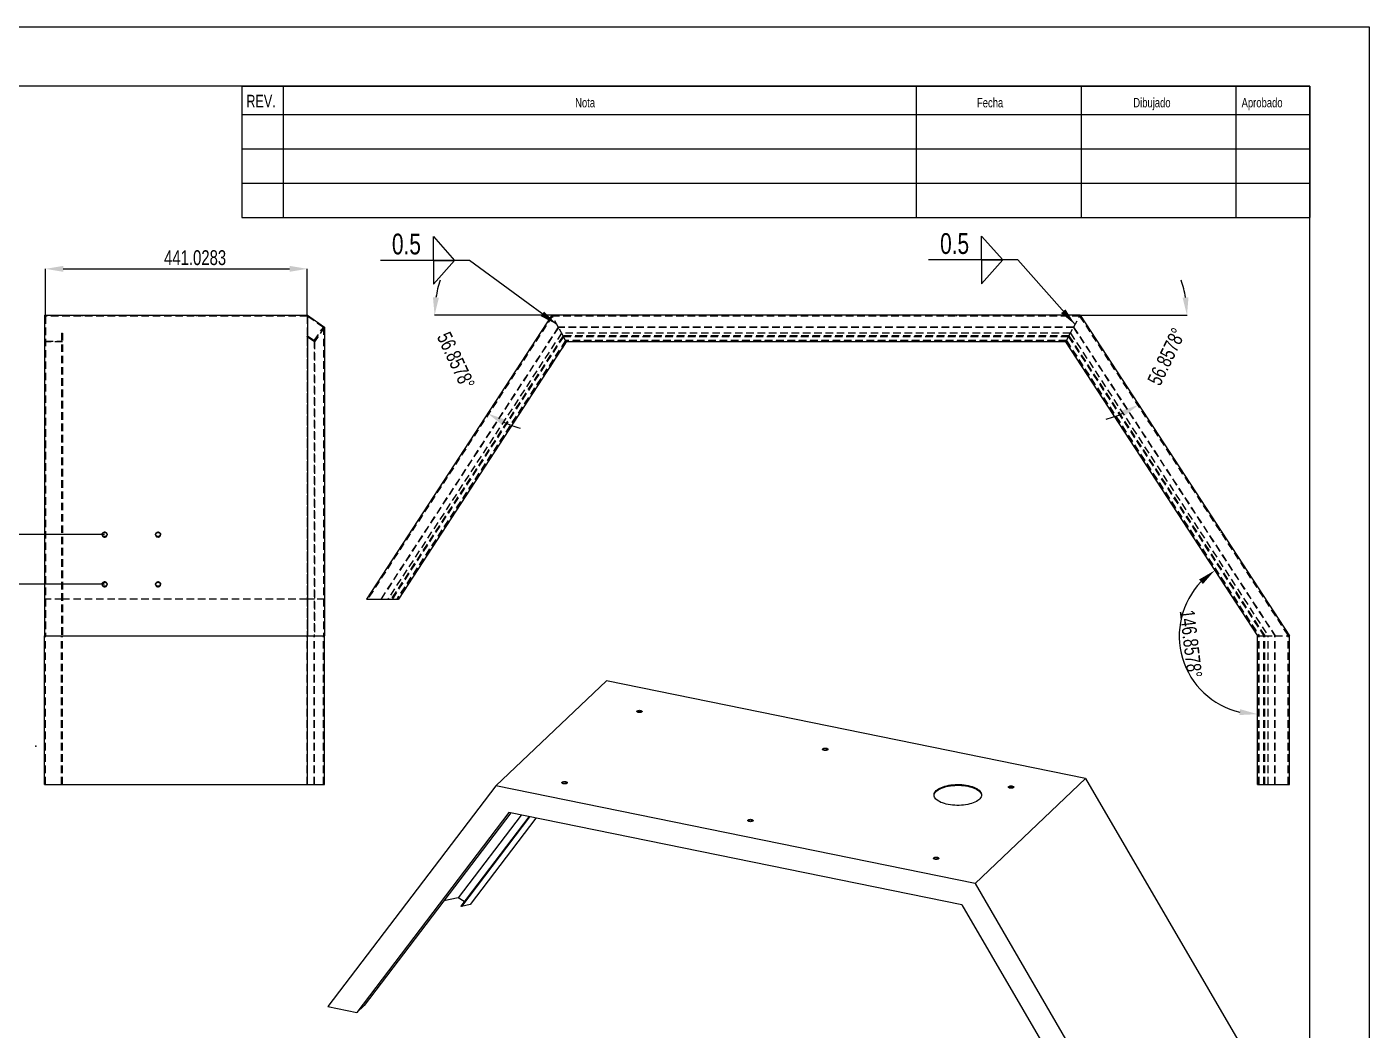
# Model space of a CAD drawing. Extents: x -3691 to 13028, y -15755 to 4299.
# Drawn here: x -146 to 2115, y -11785 to -10095 of the extents above; entities that cross this region are included whole.
import ezdxf

# ---------------------------------------------------------------- set-up
doc = ezdxf.new("R2010")
doc.units = 0
doc.header["$PDSIZE"] = -1
doc.linetypes.add('HIDDEN', pattern=[1.905, 1.27, -0.635])
doc.layers.get('0').update_dxf_attribs({"linetype": 'CONTINUOUS'})
doc.layers.get('Defpoints').update_dxf_attribs({"linetype": 'CONTINUOUS'})
doc.layers.add('FORMATO', color=7, linetype='CONTINUOUS')
doc.styles.add('SLDTEXTSTYLE1', font='TXT', dxfattribs={"width": 0.75})
doc.dimstyles.new('SLDDIMSTYLE3', dxfattribs={"dimtxt": 25, "dimasz": 30, "dimexe": 0, "dimexo": 0.0625, "dimgap": 6.25, "dimtad": 1, "dimdec": 0, "dimrnd": 1e-09, "dimzin": 12, "dimdsep": 46, "dimtxsty": 'SLDTEXTSTYLE1', "dimsah": 1, "dimcen": 0.09, "dimadec": 0, "dimazin": 0, "dimtfac": 1, "dimtofl": 0, "dimtmove": 0, "dimatfit": 3, "dimfxl": 1, "dimtolj": 1, "dimtzin": 12, "dimarcsym": 0})
doc.dimstyles.new('SLDDIMSTYLE5', dxfattribs={"dimtxt": 0.18, "dimasz": 30, "dimexe": 0, "dimexo": 0.0625, "dimgap": 0, "dimtad": 0, "dimtih": 1, "dimtoh": 1, "dimdec": 0, "dimrnd": 1e-09, "dimzin": 0, "dimdsep": 46, "dimtxsty": 'Standard', "dimsah": 1, "dimcen": 0.09, "dimadec": 0, "dimazin": 0, "dimtfac": 30, "dimtdec": 0, "dimtofl": 0, "dimtmove": 0, "dimatfit": 3, "dimfxl": 1, "dimtolj": 1, "dimtzin": 0, "dimarcsym": 0})
doc.dimstyles.new('SLDDIMSTYLE8', dxfattribs={"dimtxt": 25, "dimasz": 30, "dimexe": 0, "dimexo": 0.0625, "dimgap": 6.25, "dimtad": 1, "dimdec": 4, "dimlfac": 10, "dimzin": 12, "dimdsep": 46, "dimtxsty": 'SLDTEXTSTYLE1', "dimsah": 1, "dimcen": 0.09, "dimadec": 0, "dimazin": 0, "dimtfac": 1, "dimtofl": 0, "dimtmove": 0, "dimatfit": 3, "dimfxl": 1, "dimtolj": 1, "dimtzin": 12, "dimarcsym": 0})

# ---------------------------------------------------------------- blocks, each defined once
blk = doc.blocks.new('*D81')
at = {"layer": 'Defpoints', "color": 0, "ltscale": 10, "transparency": 16777216}
for p in [(326.5, -10503), (-114.6, -10582.7), (326.5, -10582.7)]:
    blk.add_point(p, dxfattribs=at)
at = {"layer": 'FORMATO', "color": 0, "lineweight": -2, "ltscale": 10, "transparency": 16777216}
for p, q in [((-114.6, -10582.6), (-114.6, -10503)), ((-84.6, -10503), (296.5, -10503)), ((326.5, -10582.6), (326.5, -10503))]:
    blk.add_line(p, q, dxfattribs=at)
at = {"layer": 'FORMATO', "color": 0, "ltscale": 10, "transparency": 16777216}
for points in [[(-84.6, -10498), (-84.6, -10508), (-114.6, -10503)], [(296.5, -10498), (296.5, -10508), (326.5, -10503)]]:
    blk.add_solid(points, dxfattribs=at)
at = {"layer": 'FORMATO', "color": 0, "ltscale": 10, "transparency": 16777216, "insert": (137.5, -10484.3), "char_height": 25, "attachment_point": 5, "style": 'SLDTEXTSTYLE1'}
blk.add_mtext('\\A1;441.0283', dxfattribs=at)
blk = doc.blocks.new('*D74')
at = {"layer": 'Defpoints', "color": 0, "ltscale": 10, "transparency": 16777216}
for p in [(738.5, -10581.2), (1628.5, -10581.2), (1628.5, -10581.2), (1770.6, -10691.9), (1981, -11121.2)]:
    blk.add_point(p, dxfattribs=at)
at = {"layer": 'FORMATO', "color": 0, "lineweight": -2, "ltscale": 10, "transparency": 16777216}
blk.add_line((1628.5, -10581.2), (1808.6, -10581.2), dxfattribs=at)
for start, end in [(9.5509, 19.1017), (284.0404, 293.5913)]:
    blk.add_arc((1628.5, -10581.2), 180.2, start, end, dxfattribs=at)
at = {"layer": 'FORMATO', "color": 0, "ltscale": 10, "transparency": 16777216}
for points in [[(1811.1, -10550.9), (1801.2, -10551.7), (1808.6, -10581.2)], [(1698.2, -10741.9), (1702.9, -10750.7), (1727, -10732.1)]]:
    blk.add_solid(points, dxfattribs=at)
at = {"layer": 'FORMATO', "color": 0, "ltscale": 10, "transparency": 16777216, "insert": (1774, -10651), "char_height": 25, "attachment_point": 5, "rotation": 64.3977, "style": 'SLDTEXTSTYLE1'}
blk.add_mtext('\\A1;56.8578°', dxfattribs=at)
blk = doc.blocks.new('*D75')
at = {"layer": 'Defpoints', "color": 0, "ltscale": 10, "transparency": 16777216}
for p in [(738.5, -10581.2), (738.5, -10581.2), (1628.5, -10581.2), (582.6, -10702.6), (426.3, -11059.3)]:
    blk.add_point(p, dxfattribs=at)
at = {"layer": 'FORMATO', "color": 0, "lineweight": -2, "ltscale": 10, "transparency": 16777216}
blk.add_line((738.4, -10581.2), (540.9, -10581.2), dxfattribs=at)
for start, end in [(162.5801, 171.29), (245.5678, 254.2777)]:
    blk.add_arc((738.5, -10581.2), 197.5, start, end, dxfattribs=at)
at = {"layer": 'FORMATO', "color": 0, "ltscale": 10, "transparency": 16777216}
for points in [[(548.2, -10551.7), (538.2, -10550.9), (540.9, -10581.2)], [(654.3, -10765.4), (659.2, -10756.7), (630.5, -10746.6)]]:
    blk.add_solid(points, dxfattribs=at)
at = {"layer": 'FORMATO', "color": 0, "ltscale": 10, "transparency": 16777216, "insert": (576.8, -10657.5), "char_height": 25, "attachment_point": 5, "rotation": 295.2684, "style": 'SLDTEXTSTYLE1'}
blk.add_mtext('\\A1;56.8578°', dxfattribs=at)
blk = doc.blocks.new('*D76')
at = {"layer": 'Defpoints', "color": 0, "ltscale": 10, "transparency": 16777216}
for p in [(1604.1, -10626.2), (1927.3, -11121.2), (1927.3, -11121.2), (1827.9, -11207.7), (1927.3, -11371.2)]:
    blk.add_point(p, dxfattribs=at)
at = {"layer": 'FORMATO', "color": 0, "lineweight": -2, "ltscale": 10, "transparency": 16777216}
blk.add_arc((1927.3, -11121.2), 131.8, 136.2143, 256.9278, dxfattribs=at)
at = {"layer": 'FORMATO', "color": 0, "ltscale": 10, "transparency": 16777216}
for points in [[(1829, -11026.2), (1835.4, -11033.9), (1855.3, -11010.9)], [(1898.1, -11244.6), (1896.9, -11254.5), (1927.3, -11253)]]:
    blk.add_solid(points, dxfattribs=at)
at = {"layer": 'FORMATO', "color": 0, "ltscale": 10, "transparency": 16777216, "insert": (1815.1, -11134.5), "char_height": 25, "attachment_point": 5, "rotation": 276.7442, "style": 'SLDTEXTSTYLE1'}
blk.add_mtext('\\A1;146.8578°', dxfattribs=at)
blk = doc.blocks.new('SW_SYMBOL_WELD_FILL')
at = {"layer": 'FORMATO', "color": 0, "ltscale": 100}
for p, q in [((1000, 0), (1000, 9000)), ((1000, 9000), (9000, 0)), ((1000, 0), (9000, 0))]:
    blk.add_line(p, q, dxfattribs=at)
blk = doc.blocks.new('SW_WELDSYMBOL_2')
at = {"layer": 'FORMATO', "color": 0, "ltscale": 10}
blk.add_line((0, 0), (-150.2, 0), dxfattribs=at)
at = {"layer": 'FORMATO', "color": 0, "ltscale": 100, "xscale": 0.004470703125, "yscale": 0.004470703125, "zscale": 0.004470703125}
blk.add_blockref('SW_SYMBOL_WELD_FILL', (-65.4, 0), dxfattribs=at)
at = {"layer": 'FORMATO', "color": 0, "ltscale": 100, "extrusion": (0, 0, -1), "xscale": 0.004470703125, "yscale": 0.004470703125, "zscale": 0.004470703125, "rotation": 180}
blk.add_blockref('SW_SYMBOL_WELD_FILL', (65.4, 0), dxfattribs=at)
at = {"layer": 'FORMATO', "color": 0, "ltscale": 10, "insert": (-130.8, 45.1), "char_height": 35, "attachment_point": 1, "style": 'SLDTEXTSTYLE1'}
blk.add_mtext('0.5', dxfattribs=at)
blk = doc.blocks.new('SW_WELDSYMBOL_3')
at = {"layer": 'FORMATO', "color": 0, "ltscale": 10}
blk.add_line((0, 0), (-150.2, 0), dxfattribs=at)
at = {"layer": 'FORMATO', "color": 0, "ltscale": 100, "xscale": 0.004470703125, "yscale": 0.004470703125, "zscale": 0.004470703125}
blk.add_blockref('SW_SYMBOL_WELD_FILL', (-65.4, 0), dxfattribs=at)
at = {"layer": 'FORMATO', "color": 0, "ltscale": 100, "extrusion": (0, 0, -1), "xscale": 0.004470703125, "yscale": 0.004470703125, "zscale": 0.004470703125, "rotation": 180}
blk.add_blockref('SW_SYMBOL_WELD_FILL', (65.4, 0), dxfattribs=at)
at = {"layer": 'FORMATO', "color": 0, "ltscale": 10, "insert": (-130.8, 45.1), "char_height": 35, "attachment_point": 1, "style": 'SLDTEXTSTYLE1'}
blk.add_mtext('0.5', dxfattribs=at)

msp = doc.modelspace()

# ---------------------------------------------------------------- linework, layer by layer
at = {"color": 7, "linetype": 'Continuous', "ltscale": 10}
for p, q in [((-2084.552302, -10095.444167), (2115.447698, -10095.444167)), ((2115.447698, -10095.444167), (2115.447698, -13065.444167)), ((2015.447698, -10195.444167), (-1884.552302, -10195.444167)), ((2015.447698, -12965.444167), (2015.447698, -10195.444167)), ((-116.069558, -10581.206874), (326.930442, -10581.206874)), ((-116.069558, -10581.206874), (-116.069558, -11121.206874)), ((326.930442, -10581.206874), (326.930442, -11121.206874)), ((326.930442, -10581.206874), (355.630442, -10601.239597)), ((738.461037, -10581.206874), (426.307293, -11059.280176)), ((1628.461037, -10581.206874), (738.461037, -10581.206874)), ((1628.461037, -10581.206874), (1981.049272, -11121.206874)), ((355.630442, -10601.239597), (355.630442, -11121.206874)), ((762.821801, -10626.206874), (480.05041, -11059.280176)), ((1604.100273, -10626.206874), (762.821801, -10626.206874)), ((1604.100273, -10626.206874), (1927.306155, -11121.206874)), ((426.307293, -11059.280176), (480.05041, -11059.280176)), ((-116.069558, -11121.206874), (326.930442, -11121.206874)), ((-116.069558, -11371.206874), (-116.069558, -11121.206874)), ((326.930442, -11371.206874), (326.930442, -11121.206874)), ((326.930442, -11121.206874), (355.630442, -11121.206874)), ((355.630442, -11371.206874), (355.630442, -11121.206874)), ((1927.306155, -11371.206874), (1927.306155, -11121.206874)), ((1981.049272, -11371.206874), (1981.049272, -11121.206874)), ((644.00693, -11373.963235), (830.316971, -11196.874518)), ((1637.780499, -11361.163197), (830.316971, -11196.874518)), ((-116.069558, -11371.206874), (326.930442, -11371.206874)), ((326.930442, -11371.206874), (355.630442, -11371.206874)), ((644.00693, -11373.963235), (361.144972, -11745.577325)), ((1451.470459, -11538.251914), (644.00693, -11373.963235)), ((757.037468, -11368.282764), (756.12981, -11369.475214)), ((1451.470459, -11538.251914), (1637.780499, -11361.163197)), ((1637.780499, -11361.163197), (1958.05842, -11911.085268)), ((1927.306155, -11371.206874), (1981.049272, -11371.206874)), ((666.140858, -11418.863119), (409.904081, -11755.497983)), ((669.161644, -11419.477736), (422.521014, -11743.505519)), ((1429.401176, -11574.158095), (666.140858, -11418.863119)), ((686.776919, -11423.061787), (580.7555, -11562.348997)), ((699.723261, -11425.695884), (585.217628, -11576.129357)), ((700.969561, -11425.94946), (586.189303, -11576.743724)), ((711.510728, -11428.094194), (600.664891, -11573.719555)), ((1451.470459, -11538.251914), (1771.748379, -12088.173985)), ((580.7555, -11562.348997), (556.565441, -11567.402666)), ((590.849094, -11568.730935), (580.7555, -11562.348997)), ((586.189303, -11576.743724), (585.217628, -11576.129357)), ((600.664891, -11573.719555), (586.189303, -11576.743724)), ((1429.401176, -11574.158095), (1722.98927, -12078.253327)), ((361.144972, -11745.577325), (409.904081, -11755.497983)), ((422.521014, -11743.505519), (409.904081, -11755.497983))]:
    msp.add_line(p, q, dxfattribs=at)
at = {"color": 7, "linetype": 'HIDDEN', "ltscale": 10}
for p, q in [((-114.569558, -10582.706874), (-114.569558, -11121.206874)), ((326.458714, -10582.706874), (-114.569558, -10582.706874)), ((-60.569558, -10581.206874), (-60.569558, -10582.706874)), ((-51.569558, -10582.706874), (-51.569558, -10581.206874)), ((139.130442, -10581.206874), (139.130442, -10582.706874)), ((219.130442, -10582.706874), (219.130442, -10581.206874)), ((239.430442, -10581.206874), (239.430442, -10582.706874)), ((248.430442, -10582.706874), (248.430442, -10581.206874)), ((326.458714, -10582.706874), (326.458714, -11121.206874)), ((353.541897, -10601.611052), (326.458714, -10582.706874)), ((739.273062, -10582.706874), (428.09873, -11059.280176)), ((738.461037, -10581.206874), (739.273062, -10582.706874)), ((1627.649012, -10582.706874), (739.273062, -10582.706874)), ((749.506845, -10601.611052), (739.273062, -10582.706874)), ((833.961037, -10581.206874), (833.961037, -10582.706874)), ((842.961037, -10582.706874), (842.961037, -10581.206874)), ((1178.961037, -10581.206874), (1178.961037, -10582.706874)), ((1187.961037, -10582.706874), (1187.961037, -10581.206874)), ((1419.489916, -10581.206874), (1419.489916, -10582.706874)), ((1499.489916, -10582.706874), (1499.489916, -10581.206874)), ((1523.961037, -10581.206874), (1523.961037, -10582.706874)), ((1532.961037, -10582.706874), (1532.961037, -10581.206874)), ((1617.415229, -10601.611052), (1627.649012, -10582.706874)), ((1628.461037, -10581.206874), (1627.649012, -10582.706874)), ((1627.649012, -10582.706874), (1979.257835, -11121.206874)), ((338.088082, -10623.751052), (353.541897, -10601.611052)), ((355.630442, -10601.239597), (338.459537, -10625.839597)), ((353.541897, -10601.611052), (353.541897, -11121.206874)), ((749.305758, -10601.239597), (450.232204, -11059.280176)), ((749.506845, -10601.611052), (450.675829, -11059.280176)), ((1617.616316, -10601.239597), (749.305758, -10601.239597)), ((1617.415229, -10601.611052), (749.506845, -10601.611052)), ((757.309378, -10616.024144), (749.506845, -10601.611052)), ((1609.612696, -10616.024144), (1617.415229, -10601.611052)), ((1617.415229, -10601.611052), (1956.680736, -11121.206874)), ((1617.616316, -10601.239597), (1957.124361, -11121.206874)), ((-86.069558, -10626.206874), (-116.069558, -10626.206874)), ((-114.569558, -10624.706874), (-87.569558, -10624.706874)), ((-87.569558, -10611.206874), (-87.569558, -11121.206874)), ((-87.569558, -10611.206874), (-86.069558, -10611.206874)), ((-86.069558, -10611.206874), (-86.069558, -11121.206874)), ((326.159537, -10617.254144), (327.018082, -10616.024144)), ((326.159537, -10617.254144), (326.159537, -11121.206874)), ((338.459537, -10625.839597), (326.159537, -10617.254144)), ((327.018082, -10616.024144), (327.018082, -11121.206874)), ((327.018082, -10616.024144), (338.088082, -10623.751052)), ((338.088082, -10623.751052), (338.088082, -11121.206874)), ((338.459537, -10625.839597), (338.459537, -11121.206874)), ((754.701547, -10611.206874), (462.136038, -11059.280176)), ((757.309378, -10616.024144), (467.889263, -11059.280176)), ((757.975238, -10617.254144), (469.358242, -11059.280176)), ((761.492341, -10623.751052), (477.117443, -11059.280176)), ((762.009776, -10624.706874), (478.258973, -11059.280176)), ((762.622976, -10625.839597), (479.611775, -11059.280176)), ((1612.220527, -10611.206874), (754.701547, -10611.206874)), ((757.975238, -10617.254144), (757.309378, -10616.024144)), ((1609.612696, -10616.024144), (757.309378, -10616.024144)), ((762.622976, -10625.839597), (757.975238, -10617.254144)), ((1608.946836, -10617.254144), (757.975238, -10617.254144)), ((1605.429733, -10623.751052), (761.492341, -10623.751052)), ((1604.912298, -10624.706874), (762.009776, -10624.706874)), ((1604.299098, -10625.839597), (762.622976, -10625.839597)), ((1604.299098, -10625.839597), (1608.946836, -10617.254144)), ((1604.299098, -10625.839597), (1927.74479, -11121.206874)), ((1604.912298, -10624.706874), (1929.097592, -11121.206874)), ((1605.429733, -10623.751052), (1930.239122, -11121.206874)), ((1608.946836, -10617.254144), (1609.612696, -10616.024144)), ((1608.946836, -10617.254144), (1937.998324, -11121.206874)), ((1609.612696, -10616.024144), (1939.467302, -11121.206874)), ((1612.220527, -10611.206874), (1945.220527, -11121.206874)), ((-19.198102, -10950.24639), (-19.198102, -10951.066468)), ((-19.197625, -10950.218054), (-19.197625, -10951.038131)), ((-10.698578, -10951.038131), (-10.698578, -10950.218054)), ((-10.698102, -10951.066468), (-10.698102, -10950.24639)), ((70.801898, -10950.24639), (70.801898, -10951.066468)), ((70.802375, -10950.218054), (70.802375, -10951.038131)), ((79.301422, -10951.038131), (79.301422, -10950.218054)), ((79.301898, -10951.066468), (79.301898, -10950.24639)), ((495.19515, -10953.77625), (496.451125, -10954.596328)), ((501.097711, -10947.479935), (499.841736, -10946.659857)), ((1867.098579, -10946.687795), (1865.842605, -10947.507872)), ((1870.489711, -10954.625063), (1871.745686, -10953.804985)), ((-19.197625, -11033.940321), (-19.197625, -11033.968658)), ((-19.197625, -11033.968658), (-19.197625, -11034.788735)), ((-10.698578, -11033.968658), (-10.698578, -11033.940321)), ((-10.698578, -11034.788735), (-10.698578, -11033.968658)), ((70.801898, -11033.968658), (70.801898, -11034.788735)), ((70.802375, -11033.940321), (70.802375, -11034.760399)), ((79.301422, -11034.760399), (79.301422, -11033.940321)), ((79.301898, -11034.788735), (79.301898, -11033.968658)), ((446.431995, -11031.202203), (445.17602, -11030.382125)), ((1921.764295, -11030.410062), (1920.508321, -11031.23014)), ((1921.764556, -11030.410461), (1920.508581, -11031.230539)), ((440.529434, -11037.498518), (441.785409, -11038.318595)), ((1925.155167, -11038.346932), (1926.411142, -11037.526854)), ((1925.155427, -11038.347331), (1926.411402, -11037.527253)), ((-86.069558, -11059.280176), (-116.069558, -11059.280176)), ((326.159537, -11059.280176), (-86.069558, -11059.280176)), ((338.459537, -11059.280176), (326.159537, -11059.280176)), ((355.630442, -11059.280176), (338.459537, -11059.280176)), ((-114.569558, -11371.206874), (-114.569558, -11121.206874)), ((-87.569558, -11371.206874), (-87.569558, -11121.206874)), ((-86.069558, -11371.206874), (-86.069558, -11121.206874)), ((326.159537, -11371.206874), (326.159537, -11121.206874)), ((326.458714, -11371.206874), (326.458714, -11121.206874)), ((327.018082, -11371.206874), (327.018082, -11121.206874)), ((338.088082, -11371.206874), (338.088082, -11121.206874)), ((338.459537, -11371.206874), (338.459537, -11121.206874)), ((353.541897, -11371.206874), (353.541897, -11121.206874)), ((1927.74479, -11121.206874), (1937.998324, -11121.206874)), ((1927.74479, -11371.206874), (1927.74479, -11121.206874)), ((1929.097592, -11371.206874), (1929.097592, -11121.206874)), ((1930.239122, -11371.206874), (1930.239122, -11121.206874)), ((1937.998324, -11121.206874), (1939.467302, -11121.206874)), ((1937.998324, -11371.206874), (1937.998324, -11121.206874)), ((1939.467302, -11371.206874), (1939.467302, -11121.206874)), ((1939.467302, -11121.206874), (1956.680736, -11121.206874)), ((1945.220527, -11371.206874), (1945.220527, -11121.206874)), ((1956.680736, -11121.206874), (1979.257835, -11121.206874)), ((1956.680736, -11371.206874), (1956.680736, -11121.206874)), ((1957.124361, -11371.206874), (1957.124361, -11121.206874)), ((1979.257835, -11371.206874), (1979.257835, -11121.206874)), ((1981.049272, -11121.206874), (1979.257835, -11121.206874))]:
    msp.add_line(p, q, dxfattribs=at)
for p, q in [((-14.948102, -10950.24639), (-2340.659932, -10950.24639)), ((-14.948102, -11033.968658), (-2398.210844, -11033.968658))]:
    msp.add_line(p, q)
at = {"color": 7, "linetype": 'Continuous', "ltscale": 10, "flags": 128}
for points in [[(-14.948102, -10946.687795), (-13.695392, -10946.845893), (-12.553991, -10947.306141), (-11.625318, -10948.027642), (-10.991888, -10948.946289), (-10.709986, -10949.980456), (-10.804658, -10951.038252), (-11.267494, -10952.025688), (-12.057368, -10952.855025), (-13.104096, -10953.452574), (-14.314672, -10953.765239), (-15.581531, -10953.765239), (-16.792108, -10953.452574), (-17.838836, -10952.855025), (-18.62871, -10952.025688), (-19.091545, -10951.038252), (-19.186218, -10949.980456), (-18.904315, -10948.946289), (-18.270885, -10948.027642), (-17.342212, -10947.306141), (-16.200811, -10946.845893), (-14.948102, -10946.687795)], [(-10.728647, -10950.640588), (-10.804658, -10950.274606), (-11.267494, -10949.28717), (-12.057368, -10948.457833), (-13.104096, -10947.860284), (-14.314672, -10947.547619), (-15.581531, -10947.547619), (-16.792108, -10947.860284), (-17.838836, -10948.457833), (-18.62871, -10949.28717), (-19.091545, -10950.274606), (-19.167557, -10950.640588)], [(75.051898, -10946.687795), (76.304608, -10946.845893), (77.446009, -10947.306141), (78.374682, -10948.027642), (79.008112, -10948.946289), (79.290014, -10949.980456), (79.195342, -10951.038252), (78.732506, -10952.025688), (77.942632, -10952.855025), (76.895904, -10953.452574), (75.685328, -10953.765239), (74.418469, -10953.765239), (73.207892, -10953.452574), (72.161164, -10952.855025), (71.37129, -10952.025688), (70.908455, -10951.038252), (70.813782, -10949.980456), (71.095685, -10948.946289), (71.729115, -10948.027642), (72.657788, -10947.306141), (73.799189, -10946.845893), (75.051898, -10946.687795)], [(79.271354, -10950.640591), (79.195342, -10950.274606), (78.732506, -10949.28717), (77.942632, -10948.457833), (76.895904, -10947.860284), (75.685328, -10947.547619), (74.418469, -10947.547619), (73.207892, -10947.860284), (72.161164, -10948.457833), (71.37129, -10949.28717), (70.908455, -10950.274606), (70.832443, -10950.640591)], [(-14.948102, -11030.410461), (-13.695533, -11030.568542), (-12.55426, -11031.028738), (-11.62569, -11031.750159), (-10.992332, -11032.668703), (-10.710461, -11033.702753), (-10.805122, -11034.760431), (-11.267906, -11035.747756), (-12.057692, -11036.577), (-13.104302, -11037.174482), (-14.314743, -11037.487112), (-15.58146, -11037.487112), (-16.791901, -11037.174482), (-17.838512, -11036.577), (-18.628297, -11035.747756), (-19.091081, -11034.760431), (-19.185743, -11033.702753), (-18.903872, -11032.668703), (-18.270513, -11031.750159), (-17.341944, -11031.028738), (-16.200671, -11030.568542), (-14.948102, -11030.410461)], [(-10.728886, -11034.364526), (-10.805122, -11033.996962), (-11.267906, -11033.009637), (-12.057692, -11032.180393), (-13.104302, -11031.582911), (-14.314743, -11031.270281), (-15.58146, -11031.270281), (-16.791901, -11031.582911), (-17.838512, -11032.180393), (-18.628297, -11033.009637), (-19.091081, -11033.996962), (-19.167317, -11034.364526)], [(75.051898, -11030.410062), (76.304608, -11030.568161), (77.446009, -11031.028408), (78.374682, -11031.74991), (79.008112, -11032.668557), (79.290014, -11033.702724), (79.195342, -11034.76052), (78.732506, -11035.747955), (77.942632, -11036.577293), (76.895904, -11037.174841), (75.685328, -11037.487506), (74.418469, -11037.487506), (73.207892, -11037.174841), (72.161164, -11036.577293), (71.37129, -11035.747955), (70.908455, -11034.76052), (70.813782, -11033.702724), (71.095685, -11032.668557), (71.729115, -11031.74991), (72.657788, -11031.028408), (73.799189, -11030.568161), (75.051898, -11030.410062)], [(79.280951, -11034.435855), (79.195342, -11033.996873), (78.732506, -11033.009438), (77.942632, -11032.1801), (76.895904, -11031.582552), (75.685328, -11031.269887), (74.418469, -11031.269887), (73.207892, -11031.582552), (72.161164, -11032.1801), (71.37129, -11033.009438), (70.908455, -11033.996873), (70.832443, -11034.362859)], [(882.053682, -11247.682397), (882.752249, -11247.209245), (883.724977, -11246.841722), (884.893062, -11246.6096), (886.161871, -11246.531687), (887.428613, -11246.614294), (888.590665, -11246.850728), (889.553884, -11247.221835), (890.240236, -11247.697551), (890.594117, -11248.239335), (890.586856, -11248.803295), (890.219043, -11249.343744), (889.520476, -11249.816896), (888.547748, -11250.18442), (887.379664, -11250.416541), (886.110855, -11250.494454), (884.844112, -11250.411847), (883.68206, -11250.175413), (882.718841, -11249.804306), (882.032489, -11249.32859), (881.678609, -11248.786806), (881.685869, -11248.222846), (882.053682, -11247.682397)], [(1195.059207, -11311.367335), (1195.757774, -11310.894183), (1196.730502, -11310.526659), (1197.898587, -11310.294538), (1199.167396, -11310.216624), (1200.434138, -11310.299231), (1201.59619, -11310.535665), (1202.559409, -11310.906772), (1203.245761, -11311.382488), (1203.599642, -11311.924272), (1203.592381, -11312.488233), (1203.224569, -11313.028681), (1202.526001, -11313.501833), (1201.553273, -11313.869357), (1200.385189, -11314.101478), (1199.11638, -11314.179391), (1197.849637, -11314.096784), (1196.687585, -11313.86035), (1195.724366, -11313.489243), (1195.038014, -11313.013527), (1194.684134, -11312.471743), (1194.691394, -11311.907783), (1195.059207, -11311.367335)], [(755.884354, -11367.607037), (756.582921, -11367.133884), (757.555649, -11366.766361), (758.723734, -11366.53424), (759.992543, -11366.456326), (761.259285, -11366.538933), (762.421337, -11366.775367), (763.384556, -11367.146474), (764.070908, -11367.62219), (764.424789, -11368.163974), (764.417528, -11368.727934), (764.049715, -11369.268383), (763.351148, -11369.741535), (762.37842, -11370.109059), (761.210336, -11370.34118), (759.941527, -11370.419093), (758.674784, -11370.336486), (757.512732, -11370.100052), (756.549513, -11369.728945), (755.863161, -11369.253229), (755.509281, -11368.711445), (755.516541, -11368.147485), (755.884354, -11367.607037)], [(1386.029439, -11381.67125), (1387.764191, -11380.206371), (1389.80262, -11378.819255), (1392.126813, -11377.52209), (1394.716344, -11376.326278), (1397.548456, -11375.242326), (1400.598261, -11374.279761), (1403.838957, -11373.44704), (1407.242064, -11372.751484), (1410.777676, -11372.199203), (1414.414722, -11371.795052), (1418.121239, -11371.542582), (1421.864655, -11371.444011), (1425.612071, -11371.500207), (1429.330556, -11371.710675), (1432.987432, -11372.073566), (1436.550561, -11372.58569), (1439.988631, -11373.242547), (1443.271427, -11374.038365), (1446.370102, -11374.966149), (1449.257422, -11376.017747), (1451.908015, -11377.183917), (1454.298587, -11378.454411), (1456.408129, -11379.818063), (1458.218103, -11381.262889), (1459.712603, -11382.776193), (1460.878494, -11384.344676), (1461.705531, -11385.954553), (1462.186447, -11387.591677), (1462.317014, -11389.24166), (1462.096085, -11390.890004), (1461.525602, -11392.522221), (1460.610578, -11394.123969), (1459.359055, -11395.68117), (1457.78203, -11397.180141), (1455.893364, -11398.607707), (1453.709653, -11399.951324), (1451.250087, -11401.199184), (1448.536283, -11402.340321), (1445.592088, -11403.364705), (1442.443377, -11404.263336), (1439.117821, -11405.028315), (1435.644644, -11405.65292), (1432.054368, -11406.131663), (1428.378547, -11406.460334), (1424.649482, -11406.636048), (1420.899945, -11406.657258), (1417.162886, -11406.52378), (1413.471149, -11406.236785), (1409.857174, -11405.798796), (1406.352723, -11405.213662), (1402.988592, -11404.486526), (1399.794346, -11403.623776), (1396.798055, -11402.632996), (1394.026052, -11401.522892), (1391.502696, -11400.30322), (1389.250163, -11398.984698), (1387.288249, -11397.578914), (1385.634194, -11396.098221), (1384.302535, -11394.555632), (1383.304974, -11392.964704), (1382.650278, -11391.339417), (1382.3442, -11389.694055), (1382.389431, -11388.043076), (1382.785572, -11386.400991), (1383.529143, -11384.782229), (1384.613608, -11383.201017), (1386.029439, -11381.67125)], [(1382.349732, -11389.760371), (1382.654854, -11388.156655), (1383.312062, -11386.530718), (1384.312081, -11384.938801), (1385.646125, -11383.394892), (1387.302468, -11381.91256), (1389.266556, -11380.504832), (1391.521127, -11379.184078), (1394.046369, -11377.961906), (1396.82009, -11376.849056), (1399.817914, -11375.855308), (1403.013495, -11374.989395), (1406.378752, -11374.258926), (1409.88411, -11373.670321), (1413.498764, -11373.228753), (1417.190948, -11372.938102), (1420.928215, -11372.800923), (1424.677723, -11372.81842), (1428.406519, -11372.990441), (1432.081836, -11373.315473), (1435.671374, -11373.79066), (1439.143589, -11374.411826)], [(1439.143589, -11374.411826), (1442.467966, -11375.173513), (1445.615291, -11376.069026), (1448.557905, -11377.090496), (1451.269949, -11378.228945), (1453.727588, -11379.47437), (1455.909225, -11380.815826), (1457.795688, -11382.241523), (1459.370398, -11383.738933), (1460.619516, -11385.294896), (1461.532066, -11386.895739), (1462.100028, -11388.527393), (1462.291213, -11389.696417)], [(1508.064732, -11375.052272), (1508.763299, -11374.57912), (1509.736028, -11374.211596), (1510.904112, -11373.979475), (1512.172921, -11373.901561), (1513.439663, -11373.984168), (1514.601716, -11374.220602), (1515.564935, -11374.59171), (1516.251286, -11375.067425), (1516.605167, -11375.609209), (1516.597907, -11376.17317), (1516.230094, -11376.713618), (1515.531526, -11377.18677), (1514.558798, -11377.554294), (1513.390714, -11377.786415), (1512.121905, -11377.864328), (1510.855162, -11377.781722), (1509.69311, -11377.545287), (1508.729891, -11377.17418), (1508.043539, -11376.698465), (1507.689659, -11376.15668), (1507.696919, -11375.59272), (1508.064732, -11375.052272)], [(1068.889879, -11431.291974), (1069.588446, -11430.818822), (1070.561175, -11430.451298), (1071.729259, -11430.219177), (1072.998068, -11430.141263), (1074.26481, -11430.22387), (1075.426863, -11430.460304), (1076.390082, -11430.831411), (1077.076433, -11431.307127), (1077.430314, -11431.848911), (1077.423053, -11432.412872), (1077.055241, -11432.95332), (1076.356673, -11433.426472), (1075.383945, -11433.793996), (1074.215861, -11434.026117), (1072.947052, -11434.10403), (1071.680309, -11434.021424), (1070.518257, -11433.784989), (1069.555038, -11433.413882), (1068.868686, -11432.938166), (1068.514806, -11432.396382), (1068.522066, -11431.832422), (1068.889879, -11431.291974)], [(1381.895404, -11494.976911), (1382.593972, -11494.503759), (1383.5667, -11494.136235), (1384.734784, -11493.904114), (1386.003593, -11493.8262), (1387.270336, -11493.908807), (1388.432388, -11494.145241), (1389.395607, -11494.516349), (1390.081959, -11494.992064), (1390.435839, -11495.533848), (1390.428579, -11496.097809), (1390.060766, -11496.638257), (1389.362198, -11497.111409), (1388.38947, -11497.478933), (1387.221386, -11497.711054), (1385.952577, -11497.788967), (1384.685834, -11497.706361), (1383.523782, -11497.469926), (1382.560563, -11497.098819), (1381.874211, -11496.623104), (1381.520331, -11496.08132), (1381.527591, -11495.517359), (1381.895404, -11494.976911)]]:
    msp.add_lwpolyline(points, dxfattribs=at)
at = {"color": 7, "linetype": 'HIDDEN', "ltscale": 10, "flags": 128}
for points in [[(-10.726889, -10950.628093), (-10.710461, -10950.483958), (-10.805122, -10949.42628), (-11.267906, -10948.438955), (-12.057692, -10947.609711), (-13.104302, -10947.01223), (-14.314743, -10946.699599), (-15.58146, -10946.699599), (-16.791901, -10947.01223), (-17.838512, -10947.609711), (-18.628297, -10948.438955), (-19.091081, -10949.42628), (-19.185743, -10950.483958), (-19.169315, -10950.628093)], [(-14.948102, -10954.596328), (-13.695533, -10954.438247), (-12.55426, -10953.978051), (-11.62569, -10953.25663), (-10.992332, -10952.338086), (-10.710461, -10951.304036), (-10.805122, -10950.246358), (-11.267906, -10949.259033), (-12.057692, -10948.429789), (-13.104302, -10947.832307), (-14.314743, -10947.519677), (-15.58146, -10947.519677), (-16.791901, -10947.832307), (-17.838512, -10948.429789), (-18.628297, -10949.259033), (-19.091081, -10950.246358), (-19.185743, -10951.304036), (-18.903872, -10952.338086), (-18.270513, -10953.25663), (-17.341944, -10953.978051), (-16.200671, -10954.438247), (-14.948102, -10954.596328)], [(79.273111, -10950.628093), (79.289539, -10950.483958), (79.194878, -10949.42628), (78.732094, -10948.438955), (77.942308, -10947.609711), (76.895698, -10947.01223), (75.685257, -10946.699599), (74.41854, -10946.699599), (73.208099, -10947.01223), (72.161488, -10947.609711), (71.371703, -10948.438955), (70.908919, -10949.42628), (70.814257, -10950.483958), (70.830685, -10950.628093)], [(75.051898, -10954.596328), (76.304467, -10954.438247), (77.44574, -10953.978051), (78.37431, -10953.25663), (79.007668, -10952.338086), (79.289539, -10951.304036), (79.194878, -10950.246358), (78.732094, -10949.259033), (77.942308, -10948.429789), (76.895698, -10947.832307), (75.685257, -10947.519677), (74.41854, -10947.519677), (73.208099, -10947.832307), (72.161488, -10948.429789), (71.371703, -10949.259033), (70.908919, -10950.246358), (70.814257, -10951.304036), (71.096128, -10952.338086), (71.729487, -10953.25663), (72.658056, -10953.978051), (73.799329, -10954.438247), (75.051898, -10954.596328)], [(-10.726889, -11034.35036), (-10.710461, -11034.206226), (-10.805122, -11033.148548), (-11.267906, -11032.161223), (-12.057692, -11031.331979), (-13.104302, -11030.734497), (-14.314743, -11030.421867), (-15.58146, -11030.421867), (-16.791901, -11030.734497), (-17.838512, -11031.331979), (-18.628297, -11032.161223), (-19.091081, -11033.148548), (-19.185743, -11034.206226), (-19.169315, -11034.35036)], [(-14.948102, -11038.318595), (-13.695533, -11038.160515), (-12.55426, -11037.700319), (-11.62569, -11036.978898), (-10.992332, -11036.060354), (-10.710461, -11035.026303), (-10.805122, -11033.968626), (-11.267906, -11032.981301), (-12.057692, -11032.152056), (-13.104302, -11031.554575), (-14.314743, -11031.241945), (-15.58146, -11031.241945), (-16.791901, -11031.554575), (-17.838512, -11032.152056), (-18.628297, -11032.981301), (-19.091081, -11033.968626), (-19.185743, -11035.026303), (-18.903872, -11036.060354), (-18.270513, -11036.978898), (-17.341944, -11037.700319), (-16.200671, -11038.160515), (-14.948102, -11038.318595)], [(79.273111, -11034.35036), (79.289539, -11034.206226), (79.194878, -11033.148548), (78.732094, -11032.161223), (77.942308, -11031.331979), (76.895698, -11030.734497), (75.685257, -11030.421867), (74.41854, -11030.421867), (73.208099, -11030.734497), (72.161488, -11031.331979), (71.371703, -11032.161223), (70.908919, -11033.148548), (70.814257, -11034.206226), (70.830685, -11034.35036)], [(75.051898, -11038.318595), (76.304467, -11038.160515), (77.44574, -11037.700319), (78.37431, -11036.978898), (79.007668, -11036.060354), (79.289539, -11035.026303), (79.194878, -11033.968626), (78.732094, -11032.981301), (77.942308, -11032.152056), (76.895698, -11031.554575), (75.685257, -11031.241945), (74.41854, -11031.241945), (73.208099, -11031.554575), (72.161488, -11032.152056), (71.371703, -11032.981301), (70.908919, -11033.968626), (70.814257, -11035.026303), (71.096128, -11036.060354), (71.729487, -11036.978898), (72.658056, -11037.700319), (73.799329, -11038.160515), (75.051898, -11038.318595)]]:
    msp.add_lwpolyline(points, dxfattribs=at)
at = {"color": 7, "linetype": 'HIDDEN', "ltscale": 100}
for centre, radius, start, end in [((-15.335394, -10950.808812), 3.835853, 177.48645179, 275.794823746), ((-14.560809, -10950.808812), 3.835853, 264.205176249, 2.513548286), ((74.664606, -10950.808811), 3.835854, 177.486511692, 275.794820022), ((75.43919, -10950.808811), 3.835854, 264.205180099, 2.513486353), ((-15.335258, -11034.530854), 3.835667, 177.514671875, 275.793069176), ((-14.560945, -11034.530854), 3.835667, 264.20693072, 2.485329811), ((74.664606, -11034.531079), 3.835854, 177.486513648, 275.794819901), ((75.435009, -11034.519602), 3.846854, 264.284399546, 1.247434929)]:
    msp.add_arc(centre, radius, start, end, dxfattribs=at)
at = {"color": 7, "linetype": 'Continuous', "ltscale": 100}
for centre, radius, start, end in [((-15.20531, -10949.717039), 4.067352, 192.943597884, 273.625654131), ((-14.649111, -10949.773062), 4.014338, 265.728620746, 347.70212724), ((74.79469, -10949.717039), 4.067352, 192.943597877, 273.625654131), ((75.350889, -10949.773062), 4.014338, 265.728620745, 347.702127247), ((-15.20531, -11033.439307), 4.067352, 192.943597881, 273.625654131), ((-14.649111, -11033.49533), 4.014338, 265.728620745, 347.702127242), ((74.79469, -11033.439307), 4.067352, 192.943597871, 273.625654131), ((75.350889, -11033.49533), 4.014338, 265.728620745, 347.702127253), ((886.096995, -11254.754754), 6.967295, 73.892708609, 126.992003336), ((887.533966, -11252.093943), 4.063362, 45.755663561, 82.988423379), ((1199.10252, -11318.439691), 6.967295, 73.892708323, 126.992004576), ((1200.539491, -11315.77888), 4.063362, 45.755661621, 82.988423706), ((759.927667, -11374.679394), 6.967295, 73.892708666, 126.992003089), ((761.364638, -11372.018582), 4.063362, 45.755663889, 82.988423323), ((1512.108045, -11382.124629), 6.967296, 73.892710311, 126.991995939), ((1513.545016, -11379.463818), 4.063363, 45.755674637, 82.988421508), ((1072.933192, -11438.364331), 6.967295, 73.892708609, 126.992003336), ((1074.370163, -11435.703519), 4.063362, 45.755663561, 82.988423379), ((1385.938718, -11502.049268), 6.967295, 73.892708184, 126.992005181), ((1387.375688, -11499.388456), 4.063362, 45.755660778, 82.988423848)]:
    msp.add_arc(centre, radius, start, end, dxfattribs=at)
at = {"layer": 'FORMATO', "ltscale": 10}
for p, q in [((216.36237, -10195.444167), (2015.447698, -10195.444167)), ((216.36237, -10195.444167), (216.36237, -10416.788314)), ((285.783358, -10195.444167), (285.783358, -10416.788314)), ((1352.018211, -10195.444167), (1352.018211, -10416.788314)), ((1630.070077, -10195.444167), (1630.070077, -10416.788314)), ((1890.575127, -10195.444167), (1890.575127, -10416.788314)), ((2015.447698, -10195.444167), (2015.447698, -10416.788314)), ((216.36237, -10242.788314), (2015.447698, -10242.788314)), ((216.36237, -10300.788314), (2015.447698, -10300.788314)), ((216.36237, -10358.788314), (2015.447698, -10358.788314)), ((216.36237, -10416.788314), (2015.447698, -10416.788314))]:
    msp.add_line(p, q, dxfattribs=at)
msp.add_point((-130.66238, -11307.12867), dxfattribs=at)

# ---------------------------------------------------------------- block references
at = {"layer": 'FORMATO', "color": 7, "ltscale": 10}
for name, p in [('SW_WELDSYMBOL_2', (599.897961, -10488.782611)), ('SW_WELDSYMBOL_3', (1523.436545, -10488.000117))]:
    msp.add_blockref(name, p, dxfattribs=at)

# ---------------------------------------------------------------- texts
at = {"layer": 'FORMATO', "ltscale": 10, "attachment_point": 1, "style": 'SLDTEXTSTYLE1'}
for s, insert, char_height in [('REV.', (223.804661, -10209.922765), 21.1666667), ('Nota', (777.691534, -10215.18598), 15.875), ('Fecha', (1454.711761, -10215.18598), 15.875), ('Dibujado', (1718.05617, -10215.18598), 15.875), ('Aprobado', (1900.548408, -10215.18598), 15.875)]:
    msp.add_mtext(s, dxfattribs=dict(at, insert=insert, char_height=char_height))

# ---------------------------------------------------------------- dimensions: what is measured, and where the dimension line sits
at = {"layer": 'FORMATO', "color": 7, "ltscale": 10}
dim = msp.add_linear_dim(base=(326.458714, -10503.032335), p1=(-114.569558, -10582.706874), p2=(326.458714, -10582.706874), dimstyle='SLDDIMSTYLE3', override={"dimdec": 4}, dxfattribs=at)
dim.commit()
dim.dimension.update_dxf_attribs({"geometry": '*D81', "text_midpoint": (137.5108, -10503.032335), "dimtype": 160})
for base, line1, line2, picture, middle in [((582.59957, -10702.564511), ((1628.461037, -10581.206874), (738.461037, -10581.206874)), ((426.307293, -11059.280176), (738.461037, -10581.206874)), '*D75', (559.825583, -10665.526785)), ((1770.627283, -10691.90107), ((1628.461037, -10581.206874), (1981.049272, -11121.206874)), ((738.461037, -10581.206874), (1628.461037, -10581.206874)), '*D74', (1790.949169, -10659.066065)), ((1827.924598, -11207.742366), ((1927.306155, -11371.206874), (1927.306155, -11121.206874)), ((1604.100273, -10626.206874), (1927.306155, -11121.206874)), '*D76', (1796.441366, -11136.682413))]:
    dim = msp.add_angular_dim_2l(base=base, line1=line1, line2=line2, dimstyle='SLDDIMSTYLE8', override={"dimadec": 4, "dimazin": 3}, dxfattribs=at)
    dim.commit()
    dim.dimension.update_dxf_attribs({"geometry": picture, "text_midpoint": middle, "dimtype": 162})

# ---------------------------------------------------------------- leaders
for points in [[(746.77075, -10596.556847), (599.897961, -10488.782611)], [(1619.998783, -10596.838627), (1523.436545, -10488.000117)]]:
    msp.add_leader(points, dimstyle='SLDDIMSTYLE5', dxfattribs=at)

doc.saveas('drawing.dxf')
